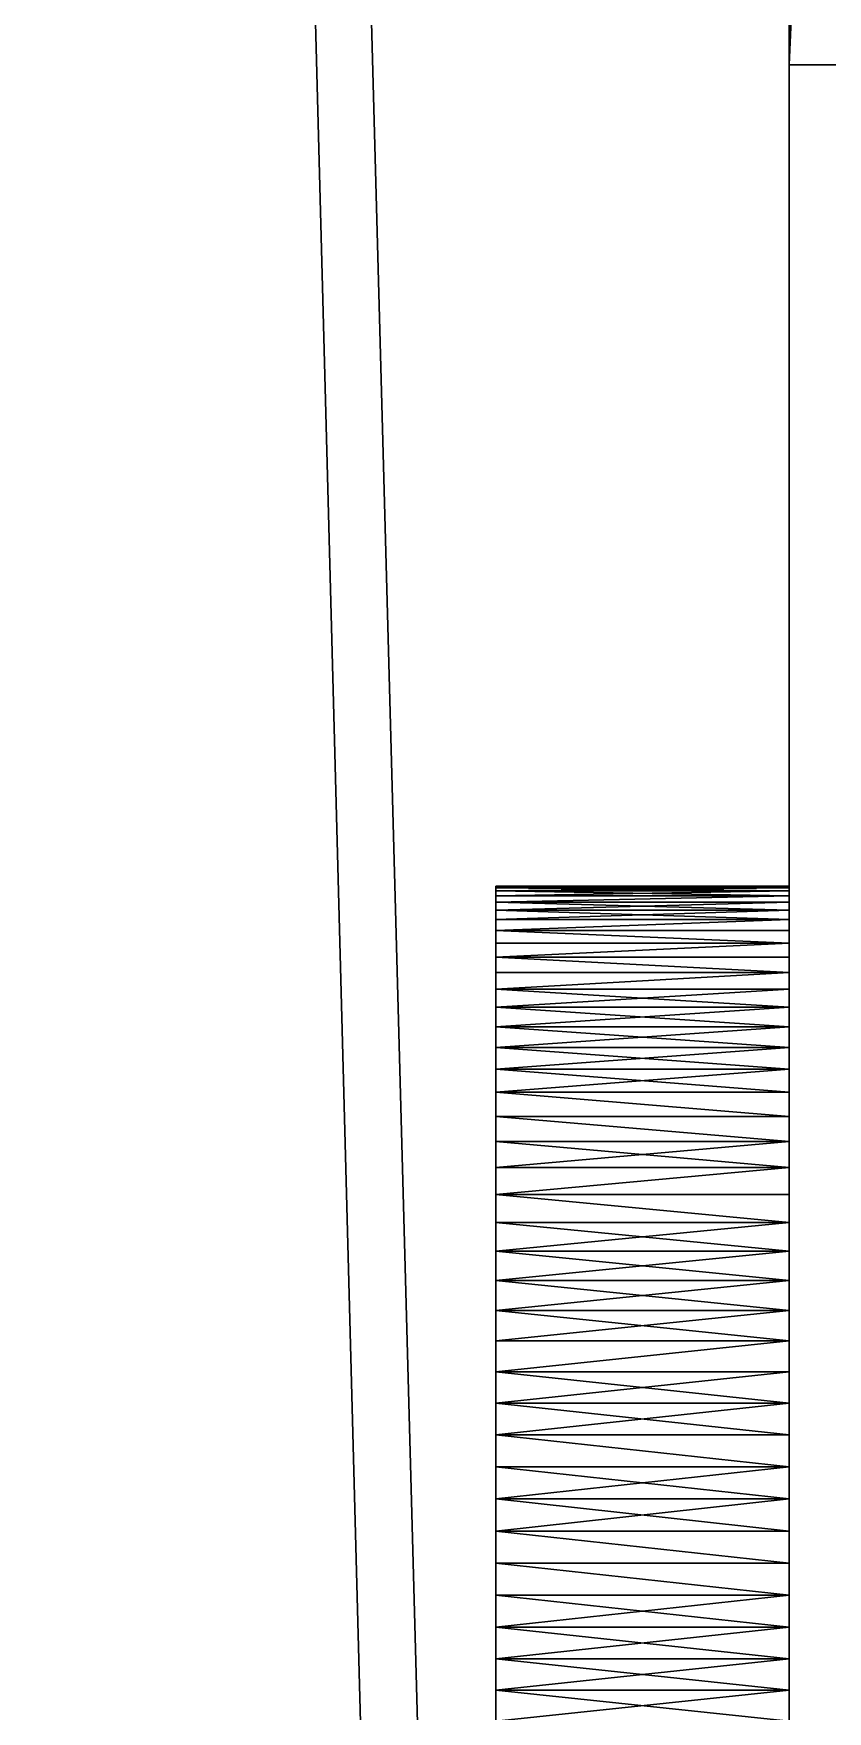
# Model space of a CAD drawing. Header units: millimetres. Extents: x 0 to 520, y -2 to 382.
# Drawn here: x 6.92 to 9.63, y 75.38 to 81.11 of the extents above; entities that cross this region are included whole.
import ezdxf

# ---------------------------------------------------------------- set-up
doc = ezdxf.new("R2010")
doc.units = ezdxf.units.MM

msp = doc.modelspace()

# ---------------------------------------------------------------- linework, layer by layer
at = {"layer": 'BRASS', "color": 52}
for points in [[(0, 380, 98), (10, 10, 98), (10, 370, 98)], [(0, 380, 98), (0, 0, 98), (10, 10, 98)], [(20.5, 20.5, 90), (0, 380, 90), (20.5, 359.5, 90)], [(0, 0, 90), (0, 380, 90), (20.5, 20.5, 90)]]:
    msp.add_3dface(points, dxfattribs=at)
at = {"layer": 'TEAK', "color": 34}
for points in [[(0, 0), (0, 380), (20, 20)], [(20, 20), (0, 380), (20, 360)], [(0, 380, 90), (0, 0, 90), (9.5, 20, 90)], [(0, 380, 90), (9.5, 20, 90), (9.5, 360, 90)], [(9.5, 360, 90), (9.5, 20, 90), (9.5, 81, 86)], [(9.5, 360, 90), (9.5, 81, 86), (9.5, 179, 86)], [(14, 179, 86), (9.5, 179, 86), (9.5, 81, 86)], [(14, 179, 86), (9.5, 81, 86), (14, 81, 86)], [(14, 81, 68.5), (14, 81, 86), (9.5, 81, 68.5)], [(9.5, 81, 68.5), (14, 81, 86), (9.5, 81, 86)], [(14, 81, 68.5), (9.5, 81, 68.5), (9.5, 59, 68.5)], [(14, 81, 68.5), (9.5, 59, 68.5), (14, 59, 68.5)], [(9.5, 77.4964, 70.3873), (9.5, 81, 68.5), (9.5, 77.5749, 70.4639)], [(9.5, 77.6495, 70.5443), (9.5, 77.5749, 70.4639), (9.5, 81, 68.5)], [(9.5, 77.4141, 70.3147), (9.5, 81, 68.5), (9.5, 77.4964, 70.3873)], [(9.5, 77.72, 70.6283), (9.5, 77.6495, 70.5443), (9.5, 81, 68.5)], [(9.5, 77.3284, 70.2463), (9.5, 81, 68.5), (9.5, 77.4141, 70.3147)], [(9.5, 77.7863, 70.7158), (9.5, 77.72, 70.6283), (9.5, 81, 68.5)], [(9.5, 77.2393, 70.1823), (9.5, 81, 68.5), (9.5, 77.3284, 70.2463)], [(9.5, 77.8481, 70.8064), (9.5, 77.7863, 70.7158), (9.5, 81, 68.5)], [(9.5, 77.1472, 70.1228), (9.5, 81, 68.5), (9.5, 77.2393, 70.1823)], [(9.5, 77.9053, 70.9), (9.5, 77.8481, 70.8064), (9.5, 81, 68.5)], [(9.5, 77.0522, 70.0679), (9.5, 81, 68.5), (9.5, 77.1472, 70.1228)], [(9.5, 77.9577, 70.9963), (9.5, 77.9053, 70.9), (9.5, 81, 68.5)], [(9.5, 76.9545, 70.0179), (9.5, 81, 68.5), (9.5, 77.0522, 70.0679)], [(9.5, 78.0053, 71.0952), (9.5, 77.9577, 70.9963), (9.5, 81, 68.5)], [(9.5, 76.8546, 69.9728), (9.5, 81, 68.5), (9.5, 76.9545, 70.0179)], [(9.5, 78.0479, 71.1962), (9.5, 78.0053, 71.0952), (9.5, 81, 68.5)], [(9.5, 76.7524, 69.9327), (9.5, 81, 68.5), (9.5, 76.8546, 69.9728)], [(9.5, 78.0854, 71.2993), (9.5, 78.0479, 71.1962), (9.5, 81, 68.5)], [(9.5, 76.6485, 69.8977), (9.5, 81, 68.5), (9.5, 76.7524, 69.9327)], [(9.5, 78.1178, 71.4042), (9.5, 78.0854, 71.2993), (9.5, 81, 68.5)], [(9.5, 76.5429, 69.868), (9.5, 81, 68.5), (9.5, 76.6485, 69.8977)], [(9.5, 78.1448, 71.5105), (9.5, 78.1178, 71.4042), (9.5, 81, 68.5)], [(9.5, 76.4359, 69.8436), (9.5, 81, 68.5), (9.5, 76.5429, 69.868)], [(9.5, 78.1666, 71.618), (9.5, 78.1448, 71.5105), (9.5, 81, 68.5)], [(9.5, 76.3279, 69.8246), (9.5, 81, 68.5), (9.5, 76.4359, 69.8436)], [(9.5, 78.1829, 71.7264), (9.5, 78.1666, 71.618), (9.5, 81, 68.5)], [(9.5, 76.219, 69.8109), (9.5, 81, 68.5), (9.5, 76.3279, 69.8246)], [(9.5, 78.1938, 71.8356), (9.5, 78.1829, 71.7264), (9.5, 81, 68.5)], [(9.5, 76.1097, 69.8027), (9.5, 81, 68.5), (9.5, 76.219, 69.8109)], [(9.5, 78.1993, 71.9452), (9.5, 78.1938, 71.8356), (9.5, 81, 68.5)], [(9.5, 76, 69.8), (9.5, 81, 68.5), (9.5, 76.1097, 69.8027)], [(9.5, 78.1993, 72.0548), (9.5, 78.1993, 71.9452), (9.5, 81, 68.5)], [(9.5, 75.8903, 69.8027), (9.5, 81, 68.5), (9.5, 76, 69.8)], [(9.5, 78.1938, 72.1644), (9.5, 78.1993, 72.0548), (9.5, 81, 68.5)], [(9.5, 75.781, 69.8109), (9.5, 81, 68.5), (9.5, 75.8903, 69.8027)], [(9.5, 78.1829, 72.2736), (9.5, 78.1938, 72.1644), (9.5, 81, 68.5)], [(9.5, 75.6721, 69.8246), (9.5, 81, 68.5), (9.5, 75.781, 69.8109)], [(9.5, 78.1666, 72.382), (9.5, 78.1829, 72.2736), (9.5, 81, 68.5)], [(9.5, 78.1448, 72.4895), (9.5, 78.1666, 72.382), (9.5, 81, 68.5)], [(9.5, 78.1178, 72.5958), (9.5, 78.1448, 72.4895), (9.5, 81, 68.5)], [(9.5, 78.0854, 72.7007), (9.5, 78.1178, 72.5958), (9.5, 81, 68.5)], [(9.5, 78.0479, 72.8038), (9.5, 78.0854, 72.7007), (9.5, 81, 68.5)], [(9.5, 81, 86), (9.5, 75.8903, 74.1973), (9.5, 76, 74.2)], [(9.5, 81, 86), (9.5, 78.0053, 72.9048), (9.5, 78.0479, 72.8038)], [(9.5, 81, 86), (9.5, 75.781, 74.1891), (9.5, 75.8903, 74.1973)], [(9.5, 81, 86), (9.5, 77.9577, 73.0037), (9.5, 78.0053, 72.9048)], [(9.5, 81, 86), (9.5, 75.6721, 74.1754), (9.5, 75.781, 74.1891)], [(9.5, 81, 86), (9.5, 77.9053, 73.1), (9.5, 77.9577, 73.0037)], [(9.5, 81, 86), (9.5, 75.5641, 74.1564), (9.5, 75.6721, 74.1754)], [(9.5, 81, 86), (9.5, 77.8481, 73.1936), (9.5, 77.9053, 73.1)], [(9.5, 81, 86), (9.5, 75.4571, 74.132), (9.5, 75.5641, 74.1564)], [(9.5, 81, 86), (9.5, 77.7863, 73.2842), (9.5, 77.8481, 73.1936)], [(9.5, 81, 86), (9.5, 75.3515, 74.1023), (9.5, 75.4571, 74.132)], [(9.5, 81, 86), (9.5, 77.72, 73.3717), (9.5, 77.7863, 73.2842)], [(9.5, 81, 86), (9.5, 75.2476, 74.0673), (9.5, 75.3515, 74.1023)], [(9.5, 81, 86), (9.5, 77.6495, 73.4557), (9.5, 77.72, 73.3717)], [(9.5, 81, 86), (9.5, 75.1454, 74.0272), (9.5, 75.2476, 74.0673)], [(9.5, 81, 86), (9.5, 77.5749, 73.5361), (9.5, 77.6495, 73.4557)], [(9.5, 81, 86), (9.5, 75.0455, 73.9821), (9.5, 75.1454, 74.0272)], [(9.5, 81, 86), (9.5, 77.4964, 73.6127), (9.5, 77.5749, 73.5361)], [(9.5, 81, 86), (9.5, 77.4141, 73.6853), (9.5, 77.4964, 73.6127)], [(9.5, 81, 86), (9.5, 77.3284, 73.7537), (9.5, 77.4141, 73.6853)], [(9.5, 81, 86), (9.5, 77.2393, 73.8177), (9.5, 77.3284, 73.7537)], [(9.5, 81, 86), (9.5, 77.1472, 73.8772), (9.5, 77.2393, 73.8177)], [(9.5, 81, 86), (9.5, 77.0522, 73.9321), (9.5, 77.1472, 73.8772)], [(9.5, 81, 86), (9.5, 76.9545, 73.9821), (9.5, 77.0522, 73.9321)], [(9.5, 81, 86), (9.5, 76.8546, 74.0272), (9.5, 76.9545, 73.9821)], [(9.5, 81, 86), (9.5, 76.7524, 74.0673), (9.5, 76.8546, 74.0272)], [(9.5, 81, 86), (9.5, 76.6485, 74.1023), (9.5, 76.7524, 74.0673)], [(9.5, 81, 86), (9.5, 76.5429, 74.132), (9.5, 76.6485, 74.1023)], [(9.5, 81, 86), (9.5, 76.4359, 74.1564), (9.5, 76.5429, 74.132)], [(9.5, 81, 86), (9.5, 76.3279, 74.1754), (9.5, 76.4359, 74.1564)], [(9.5, 81, 86), (9.5, 76.219, 74.1891), (9.5, 76.3279, 74.1754)], [(9.5, 81, 86), (9.5, 76.1097, 74.1973), (9.5, 76.219, 74.1891)], [(9.5, 81, 86), (9.5, 76, 74.2), (9.5, 76.1097, 74.1973)], [(9.5, 81, 86), (9.5, 78.0479, 72.8038), (9.5, 81, 68.5)], [(9.5, 59, 68.5), (9.5, 81, 68.5), (9.5, 75.6721, 69.8246)], [(9.5, 59, 86), (9.5, 75.0455, 73.9821), (9.5, 81, 86)], [(9.5, 20, 90), (9.5, 59, 86), (9.5, 81, 86)], [(8.5, 78.1938, 71.8356), (9.5, 78.1993, 71.9452), (8.5, 78.1993, 71.9452)], [(9.5, 78.1938, 71.8356), (9.5, 78.1993, 71.9452), (8.5, 78.1938, 71.8356)], [(8.5, 78.1993, 71.9452), (9.5, 78.1993, 72.0548), (8.5, 78.1993, 72.0548)], [(9.5, 78.1993, 71.9452), (9.5, 78.1993, 72.0548), (8.5, 78.1993, 71.9452)], [(8.5, 78.1993, 72.0548), (9.5, 78.1938, 72.1644), (8.5, 78.1938, 72.1644)], [(9.5, 78.1993, 72.0548), (9.5, 78.1938, 72.1644), (8.5, 78.1993, 72.0548)], [(8.5, 78.1993, 72.0548), (8.5, 78.1666, 71.618), (8.5, 78.1938, 71.8356)], [(8.5, 78.1993, 72.0548), (8.5, 78.1178, 71.4042), (8.5, 78.1448, 71.5105)], [(8.5, 78.1993, 72.0548), (8.5, 78.1448, 71.5105), (8.5, 78.1666, 71.618)], [(8.5, 78.1993, 72.0548), (8.5, 78.1938, 71.8356), (8.5, 78.1993, 71.9452)], [(8.5, 78.1178, 72.5958), (8.5, 78.1178, 71.4042), (8.5, 78.1993, 72.0548)], [(8.5, 78.1178, 72.5958), (8.5, 78.1993, 72.0548), (8.5, 78.1938, 72.1644)], [(8.5, 78.1829, 71.7264), (9.5, 78.1938, 71.8356), (8.5, 78.1938, 71.8356)], [(9.5, 78.1829, 71.7264), (9.5, 78.1938, 71.8356), (8.5, 78.1829, 71.7264)], [(8.5, 78.1938, 72.1644), (9.5, 78.1829, 72.2736), (8.5, 78.1829, 72.2736)], [(9.5, 78.1938, 72.1644), (9.5, 78.1829, 72.2736), (8.5, 78.1938, 72.1644)], [(8.5, 78.1938, 71.8356), (8.5, 78.1666, 71.618), (8.5, 78.1829, 71.7264)], [(8.5, 78.1666, 72.382), (8.5, 78.1938, 72.1644), (8.5, 78.1829, 72.2736)], [(8.5, 78.1178, 72.5958), (8.5, 78.1938, 72.1644), (8.5, 78.1666, 72.382)], [(8.5, 78.1666, 71.618), (9.5, 78.1829, 71.7264), (8.5, 78.1829, 71.7264)], [(9.5, 78.1666, 71.618), (9.5, 78.1829, 71.7264), (8.5, 78.1666, 71.618)], [(8.5, 78.1829, 72.2736), (9.5, 78.1666, 72.382), (8.5, 78.1666, 72.382)], [(9.5, 78.1829, 72.2736), (9.5, 78.1666, 72.382), (8.5, 78.1829, 72.2736)], [(9.5, 78.1448, 71.5105), (9.5, 78.1666, 71.618), (8.5, 78.1448, 71.5105)], [(8.5, 78.1448, 71.5105), (9.5, 78.1666, 71.618), (8.5, 78.1666, 71.618)], [(8.5, 78.1666, 72.382), (9.5, 78.1666, 72.382), (8.5, 78.1448, 72.4895)], [(9.5, 78.1666, 72.382), (9.5, 78.1448, 72.4895), (8.5, 78.1448, 72.4895)], [(8.5, 78.1178, 72.5958), (8.5, 78.1666, 72.382), (8.5, 78.1448, 72.4895)], [(9.5, 78.1178, 71.4042), (9.5, 78.1448, 71.5105), (8.5, 78.1178, 71.4042)], [(8.5, 78.1178, 71.4042), (9.5, 78.1448, 71.5105), (8.5, 78.1448, 71.5105)], [(8.5, 78.1448, 72.4895), (9.5, 78.1178, 72.5958), (8.5, 78.1178, 72.5958)], [(9.5, 78.1448, 72.4895), (9.5, 78.1178, 72.5958), (8.5, 78.1448, 72.4895)], [(9.5, 78.0854, 71.2993), (9.5, 78.1178, 71.4042), (8.5, 78.0854, 71.2993)], [(8.5, 78.0854, 71.2993), (9.5, 78.1178, 71.4042), (8.5, 78.1178, 71.4042)], [(8.5, 78.1178, 72.5958), (9.5, 78.0854, 72.7007), (8.5, 78.0854, 72.7007)], [(9.5, 78.1178, 72.5958), (9.5, 78.0854, 72.7007), (8.5, 78.1178, 72.5958)], [(8.5, 78.1178, 71.4042), (8.5, 78.0053, 71.0952), (8.5, 78.0479, 71.1962)], [(8.5, 78.1178, 71.4042), (8.5, 78.0479, 71.1962), (8.5, 78.0854, 71.2993)], [(8.5, 78.1178, 72.5958), (8.5, 78.0053, 71.0952), (8.5, 78.1178, 71.4042)], [(8.5, 78.1178, 72.5958), (8.5, 77.9577, 70.9963), (8.5, 78.0053, 71.0952)], [(8.5, 77.72, 73.3717), (8.5, 78.1178, 72.5958), (8.5, 78.0854, 72.7007)], [(8.5, 77.4964, 73.6127), (8.5, 78.1178, 72.5958), (8.5, 77.72, 73.3717)], [(8.5, 74.4251, 73.5361), (8.5, 77.9577, 70.9963), (8.5, 78.1178, 72.5958)], [(8.5, 74.4251, 73.5361), (8.5, 78.1178, 72.5958), (8.5, 77.4964, 73.6127)], [(9.5, 78.0479, 71.1962), (9.5, 78.0854, 71.2993), (8.5, 78.0479, 71.1962)], [(8.5, 78.0479, 71.1962), (9.5, 78.0854, 71.2993), (8.5, 78.0854, 71.2993)], [(8.5, 78.0854, 72.7007), (9.5, 78.0854, 72.7007), (8.5, 78.0479, 72.8038)], [(9.5, 78.0854, 72.7007), (9.5, 78.0479, 72.8038), (8.5, 78.0479, 72.8038)], [(8.5, 77.9053, 73.1), (8.5, 78.0854, 72.7007), (8.5, 78.0479, 72.8038)], [(8.5, 77.72, 73.3717), (8.5, 78.0854, 72.7007), (8.5, 77.9053, 73.1)], [(8.5, 78.0053, 71.0952), (9.5, 78.0053, 71.0952), (8.5, 78.0479, 71.1962)], [(9.5, 78.0053, 71.0952), (9.5, 78.0479, 71.1962), (8.5, 78.0479, 71.1962)], [(8.5, 78.0479, 72.8038), (9.5, 78.0053, 72.9048), (8.5, 78.0053, 72.9048)], [(9.5, 78.0479, 72.8038), (9.5, 78.0053, 72.9048), (8.5, 78.0479, 72.8038)], [(8.5, 77.9577, 73.0037), (8.5, 78.0479, 72.8038), (8.5, 78.0053, 72.9048)], [(8.5, 77.9053, 73.1), (8.5, 78.0479, 72.8038), (8.5, 77.9577, 73.0037)], [(8.5, 77.9577, 70.9963), (9.5, 78.0053, 71.0952), (8.5, 78.0053, 71.0952)], [(9.5, 77.9577, 70.9963), (9.5, 78.0053, 71.0952), (8.5, 77.9577, 70.9963)], [(8.5, 78.0053, 72.9048), (9.5, 78.0053, 72.9048), (8.5, 77.9577, 73.0037)], [(9.5, 78.0053, 72.9048), (9.5, 77.9577, 73.0037), (8.5, 77.9577, 73.0037)], [(8.5, 77.9053, 70.9), (9.5, 77.9053, 70.9), (8.5, 77.9577, 70.9963)], [(9.5, 77.9053, 70.9), (9.5, 77.9577, 70.9963), (8.5, 77.9577, 70.9963)], [(8.5, 77.9577, 73.0037), (9.5, 77.9053, 73.1), (8.5, 77.9053, 73.1)], [(9.5, 77.9577, 73.0037), (9.5, 77.9053, 73.1), (8.5, 77.9577, 73.0037)], [(8.5, 77.9577, 70.9963), (8.5, 77.7863, 70.7158), (8.5, 77.9053, 70.9)], [(8.5, 77.9577, 70.9963), (8.5, 77.5749, 70.4639), (8.5, 77.6495, 70.5443)], [(8.5, 77.9577, 70.9963), (8.5, 77.6495, 70.5443), (8.5, 77.72, 70.6283)], [(8.5, 77.9577, 70.9963), (8.5, 77.72, 70.6283), (8.5, 77.7863, 70.7158)], [(8.5, 73.9521, 72.8038), (8.5, 77.5749, 70.4639), (8.5, 77.9577, 70.9963)], [(8.5, 74.4251, 73.5361), (8.5, 73.9521, 72.8038), (8.5, 77.9577, 70.9963)], [(8.5, 77.8481, 70.8064), (9.5, 77.9053, 70.9), (8.5, 77.9053, 70.9)], [(9.5, 77.8481, 70.8064), (9.5, 77.9053, 70.9), (8.5, 77.8481, 70.8064)], [(8.5, 77.9053, 73.1), (9.5, 77.9053, 73.1), (8.5, 77.8481, 73.1936)], [(9.5, 77.9053, 73.1), (9.5, 77.8481, 73.1936), (8.5, 77.8481, 73.1936)], [(8.5, 77.9053, 70.9), (8.5, 77.7863, 70.7158), (8.5, 77.8481, 70.8064)], [(8.5, 77.72, 73.3717), (8.5, 77.9053, 73.1), (8.5, 77.8481, 73.1936)], [(8.5, 77.7863, 70.7158), (9.5, 77.8481, 70.8064), (8.5, 77.8481, 70.8064)], [(9.5, 77.7863, 70.7158), (9.5, 77.8481, 70.8064), (8.5, 77.7863, 70.7158)], [(8.5, 77.8481, 73.1936), (9.5, 77.7863, 73.2842), (8.5, 77.7863, 73.2842)], [(9.5, 77.8481, 73.1936), (9.5, 77.7863, 73.2842), (8.5, 77.8481, 73.1936)], [(8.5, 77.72, 73.3717), (8.5, 77.8481, 73.1936), (8.5, 77.7863, 73.2842)], [(8.5, 77.72, 70.6283), (9.5, 77.7863, 70.7158), (8.5, 77.7863, 70.7158)], [(9.5, 77.72, 70.6283), (9.5, 77.7863, 70.7158), (8.5, 77.72, 70.6283)], [(8.5, 77.7863, 73.2842), (9.5, 77.72, 73.3717), (8.5, 77.72, 73.3717)], [(9.5, 77.7863, 73.2842), (9.5, 77.72, 73.3717), (8.5, 77.7863, 73.2842)], [(8.5, 77.6495, 70.5443), (9.5, 77.72, 70.6283), (8.5, 77.72, 70.6283)], [(9.5, 77.6495, 70.5443), (9.5, 77.72, 70.6283), (8.5, 77.6495, 70.5443)], [(8.5, 77.72, 73.3717), (9.5, 77.6495, 73.4557), (8.5, 77.6495, 73.4557)], [(9.5, 77.72, 73.3717), (9.5, 77.6495, 73.4557), (8.5, 77.72, 73.3717)], [(8.5, 77.4964, 73.6127), (8.5, 77.72, 73.3717), (8.5, 77.6495, 73.4557)], [(8.5, 77.5749, 70.4639), (9.5, 77.6495, 70.5443), (8.5, 77.6495, 70.5443)], [(9.5, 77.5749, 70.4639), (9.5, 77.6495, 70.5443), (8.5, 77.5749, 70.4639)], [(8.5, 77.6495, 73.4557), (9.5, 77.5749, 73.5361), (8.5, 77.5749, 73.5361)], [(9.5, 77.6495, 73.4557), (9.5, 77.5749, 73.5361), (8.5, 77.6495, 73.4557)], [(8.5, 77.4964, 73.6127), (8.5, 77.6495, 73.4557), (8.5, 77.5749, 73.5361)], [(8.5, 77.4964, 70.3873), (9.5, 77.5749, 70.4639), (8.5, 77.5749, 70.4639)], [(9.5, 77.4964, 70.3873), (9.5, 77.5749, 70.4639), (8.5, 77.4964, 70.3873)], [(8.5, 77.5749, 73.5361), (9.5, 77.4964, 73.6127), (8.5, 77.4964, 73.6127)], [(9.5, 77.5749, 73.5361), (9.5, 77.4964, 73.6127), (8.5, 77.5749, 73.5361)], [(8.5, 76.8546, 69.9728), (8.5, 77.4964, 70.3873), (8.5, 77.5749, 70.4639)], [(8.5, 73.8334, 71.618), (8.5, 76.8546, 69.9728), (8.5, 77.5749, 70.4639)], [(8.5, 73.9521, 72.8038), (8.5, 73.8334, 71.618), (8.5, 77.5749, 70.4639)], [(8.5, 77.4141, 70.3147), (9.5, 77.4141, 70.3147), (8.5, 77.4964, 70.3873)], [(9.5, 77.4141, 70.3147), (9.5, 77.4964, 70.3873), (8.5, 77.4964, 70.3873)], [(9.5, 77.4964, 73.6127), (9.5, 77.4141, 73.6853), (8.5, 77.4964, 73.6127)], [(8.5, 77.4964, 73.6127), (9.5, 77.4141, 73.6853), (8.5, 77.4141, 73.6853)], [(8.5, 76.9545, 70.0179), (8.5, 77.4141, 70.3147), (8.5, 77.4964, 70.3873)], [(8.5, 76.8546, 69.9728), (8.5, 76.9545, 70.0179), (8.5, 77.4964, 70.3873)], [(8.5, 77.2393, 73.8177), (8.5, 77.4964, 73.6127), (8.5, 77.4141, 73.6853)], [(8.5, 77.0522, 73.9321), (8.5, 77.4964, 73.6127), (8.5, 77.2393, 73.8177)], [(8.5, 76.3279, 74.1754), (8.5, 77.4964, 73.6127), (8.5, 77.0522, 73.9321)], [(8.5, 75.8903, 74.1973), (8.5, 77.4964, 73.6127), (8.5, 76.3279, 74.1754)], [(8.5, 74.4251, 73.5361), (8.5, 77.4964, 73.6127), (8.5, 75.8903, 74.1973)], [(8.5, 77.3284, 70.2463), (9.5, 77.3284, 70.2463), (8.5, 77.4141, 70.3147)], [(9.5, 77.3284, 70.2463), (9.5, 77.4141, 70.3147), (8.5, 77.4141, 70.3147)], [(9.5, 77.4141, 73.6853), (9.5, 77.3284, 73.7537), (8.5, 77.4141, 73.6853)], [(8.5, 77.4141, 73.6853), (9.5, 77.3284, 73.7537), (8.5, 77.3284, 73.7537)], [(8.5, 76.9545, 70.0179), (8.5, 77.3284, 70.2463), (8.5, 77.4141, 70.3147)], [(8.5, 77.2393, 73.8177), (8.5, 77.4141, 73.6853), (8.5, 77.3284, 73.7537)], [(8.5, 77.2393, 70.1823), (9.5, 77.3284, 70.2463), (8.5, 77.3284, 70.2463)], [(9.5, 77.2393, 70.1823), (9.5, 77.3284, 70.2463), (8.5, 77.2393, 70.1823)], [(9.5, 77.3284, 73.7537), (9.5, 77.2393, 73.8177), (8.5, 77.3284, 73.7537)], [(8.5, 77.3284, 73.7537), (9.5, 77.2393, 73.8177), (8.5, 77.2393, 73.8177)], [(8.5, 76.9545, 70.0179), (8.5, 77.2393, 70.1823), (8.5, 77.3284, 70.2463)], [(8.5, 77.1472, 70.1228), (9.5, 77.2393, 70.1823), (8.5, 77.2393, 70.1823)], [(9.5, 77.1472, 70.1228), (9.5, 77.2393, 70.1823), (8.5, 77.1472, 70.1228)], [(8.5, 77.2393, 73.8177), (9.5, 77.2393, 73.8177), (8.5, 77.1472, 73.8772)], [(9.5, 77.2393, 73.8177), (9.5, 77.1472, 73.8772), (8.5, 77.1472, 73.8772)], [(8.5, 76.9545, 70.0179), (8.5, 77.1472, 70.1228), (8.5, 77.2393, 70.1823)], [(8.5, 77.0522, 73.9321), (8.5, 77.2393, 73.8177), (8.5, 77.1472, 73.8772)], [(8.5, 77.0522, 70.0679), (9.5, 77.0522, 70.0679), (8.5, 77.1472, 70.1228)], [(9.5, 77.0522, 70.0679), (9.5, 77.1472, 70.1228), (8.5, 77.1472, 70.1228)], [(9.5, 77.1472, 73.8772), (9.5, 77.0522, 73.9321), (8.5, 77.1472, 73.8772)], [(8.5, 77.1472, 73.8772), (9.5, 77.0522, 73.9321), (8.5, 77.0522, 73.9321)], [(8.5, 76.9545, 70.0179), (8.5, 77.0522, 70.0679), (8.5, 77.1472, 70.1228)], [(9.5, 76.9545, 70.0179), (9.5, 77.0522, 70.0679), (8.5, 76.9545, 70.0179)], [(8.5, 76.9545, 70.0179), (9.5, 77.0522, 70.0679), (8.5, 77.0522, 70.0679)], [(9.5, 77.0522, 73.9321), (9.5, 76.9545, 73.9821), (8.5, 77.0522, 73.9321)], [(8.5, 77.0522, 73.9321), (9.5, 76.9545, 73.9821), (8.5, 76.9545, 73.9821)], [(8.5, 76.3279, 74.1754), (8.5, 77.0522, 73.9321), (8.5, 76.9545, 73.9821)], [(8.5, 76.8546, 69.9728), (9.5, 76.8546, 69.9728), (8.5, 76.9545, 70.0179)], [(9.5, 76.8546, 69.9728), (9.5, 76.9545, 70.0179), (8.5, 76.9545, 70.0179)], [(8.5, 76.9545, 73.9821), (9.5, 76.9545, 73.9821), (8.5, 76.8546, 74.0272)], [(9.5, 76.9545, 73.9821), (9.5, 76.8546, 74.0272), (8.5, 76.8546, 74.0272)], [(8.5, 76.5429, 74.132), (8.5, 76.9545, 73.9821), (8.5, 76.8546, 74.0272)], [(8.5, 76.3279, 74.1754), (8.5, 76.9545, 73.9821), (8.5, 76.5429, 74.132)], [(9.5, 76.7524, 69.9327), (9.5, 76.8546, 69.9728), (8.5, 76.7524, 69.9327)], [(8.5, 76.7524, 69.9327), (9.5, 76.8546, 69.9728), (8.5, 76.8546, 69.9728)], [(9.5, 76.8546, 74.0272), (9.5, 76.7524, 74.0673), (8.5, 76.8546, 74.0272)], [(8.5, 76.8546, 74.0272), (9.5, 76.7524, 74.0673), (8.5, 76.7524, 74.0673)], [(8.5, 76.5429, 74.132), (8.5, 76.8546, 74.0272), (8.5, 76.7524, 74.0673)], [(8.5, 73.8334, 71.618), (8.5, 76.7524, 69.9327), (8.5, 76.8546, 69.9728)], [(9.5, 76.6485, 69.8977), (9.5, 76.7524, 69.9327), (8.5, 76.6485, 69.8977)], [(8.5, 76.6485, 69.8977), (9.5, 76.7524, 69.9327), (8.5, 76.7524, 69.9327)], [(9.5, 76.7524, 74.0673), (9.5, 76.6485, 74.1023), (8.5, 76.7524, 74.0673)], [(8.5, 76.7524, 74.0673), (9.5, 76.6485, 74.1023), (8.5, 76.6485, 74.1023)], [(8.5, 74.6716, 70.2463), (8.5, 76.6485, 69.8977), (8.5, 76.7524, 69.9327)], [(8.5, 76.5429, 74.132), (8.5, 76.7524, 74.0673), (8.5, 76.6485, 74.1023)], [(8.5, 73.8334, 71.618), (8.5, 74.6716, 70.2463), (8.5, 76.7524, 69.9327)], [(9.5, 76.5429, 69.868), (9.5, 76.6485, 69.8977), (8.5, 76.5429, 69.868)], [(8.5, 76.5429, 69.868), (9.5, 76.6485, 69.8977), (8.5, 76.6485, 69.8977)], [(8.5, 76.6485, 74.1023), (9.5, 76.6485, 74.1023), (8.5, 76.5429, 74.132)], [(9.5, 76.6485, 74.1023), (9.5, 76.5429, 74.132), (8.5, 76.5429, 74.132)], [(8.5, 75.6721, 69.8246), (8.5, 76.5429, 69.868), (8.5, 76.6485, 69.8977)], [(8.5, 74.6716, 70.2463), (8.5, 75.6721, 69.8246), (8.5, 76.6485, 69.8977)], [(9.5, 76.4359, 69.8436), (9.5, 76.5429, 69.868), (8.5, 76.4359, 69.8436)], [(8.5, 76.4359, 69.8436), (9.5, 76.5429, 69.868), (8.5, 76.5429, 69.868)], [(9.5, 76.5429, 74.132), (9.5, 76.4359, 74.1564), (8.5, 76.5429, 74.132)], [(8.5, 76.5429, 74.132), (9.5, 76.4359, 74.1564), (8.5, 76.4359, 74.1564)], [(8.5, 76.3279, 69.8246), (8.5, 76.4359, 69.8436), (8.5, 76.5429, 69.868)], [(8.5, 75.6721, 69.8246), (8.5, 76.3279, 69.8246), (8.5, 76.5429, 69.868)], [(8.5, 76.3279, 74.1754), (8.5, 76.5429, 74.132), (8.5, 76.4359, 74.1564)], [(9.5, 76.3279, 69.8246), (9.5, 76.4359, 69.8436), (8.5, 76.3279, 69.8246)], [(8.5, 76.3279, 69.8246), (9.5, 76.4359, 69.8436), (8.5, 76.4359, 69.8436)], [(9.5, 76.4359, 74.1564), (9.5, 76.3279, 74.1754), (8.5, 76.4359, 74.1564)], [(8.5, 76.4359, 74.1564), (9.5, 76.3279, 74.1754), (8.5, 76.3279, 74.1754)], [(8.5, 76.219, 69.8109), (9.5, 76.219, 69.8109), (8.5, 76.3279, 69.8246)], [(9.5, 76.219, 69.8109), (9.5, 76.3279, 69.8246), (8.5, 76.3279, 69.8246)], [(8.5, 76.3279, 74.1754), (9.5, 76.219, 74.1891), (8.5, 76.219, 74.1891)], [(9.5, 76.3279, 74.1754), (9.5, 76.219, 74.1891), (8.5, 76.3279, 74.1754)], [(8.5, 75.6721, 69.8246), (8.5, 76.219, 69.8109), (8.5, 76.3279, 69.8246)], [(8.5, 76, 74.2), (8.5, 76.3279, 74.1754), (8.5, 76.219, 74.1891)], [(8.5, 75.8903, 74.1973), (8.5, 76.3279, 74.1754), (8.5, 76, 74.2)], [(9.5, 76.1097, 69.8027), (9.5, 76.219, 69.8109), (8.5, 76.1097, 69.8027)], [(8.5, 76.1097, 69.8027), (9.5, 76.219, 69.8109), (8.5, 76.219, 69.8109)], [(9.5, 76.219, 74.1891), (9.5, 76.1097, 74.1973), (8.5, 76.219, 74.1891)], [(8.5, 76.219, 74.1891), (9.5, 76.1097, 74.1973), (8.5, 76.1097, 74.1973)], [(8.5, 75.781, 69.8109), (8.5, 76.1097, 69.8027), (8.5, 76.219, 69.8109)], [(8.5, 75.6721, 69.8246), (8.5, 75.781, 69.8109), (8.5, 76.219, 69.8109)], [(8.5, 76, 74.2), (8.5, 76.219, 74.1891), (8.5, 76.1097, 74.1973)], [(9.5, 76, 69.8), (9.5, 76.1097, 69.8027), (8.5, 76, 69.8)], [(8.5, 76, 69.8), (9.5, 76.1097, 69.8027), (8.5, 76.1097, 69.8027)], [(8.5, 76.1097, 74.1973), (9.5, 76, 74.2), (8.5, 76, 74.2)], [(9.5, 76.1097, 74.1973), (9.5, 76, 74.2), (8.5, 76.1097, 74.1973)], [(8.5, 75.781, 69.8109), (8.5, 76, 69.8), (8.5, 76.1097, 69.8027)], [(9.5, 76, 74.2), (9.5, 75.8903, 74.1973), (8.5, 76, 74.2)], [(8.5, 76, 74.2), (9.5, 75.8903, 74.1973), (8.5, 75.8903, 74.1973)], [(8.5, 75.8903, 69.8027), (9.5, 75.8903, 69.8027), (8.5, 76, 69.8)], [(9.5, 75.8903, 69.8027), (9.5, 76, 69.8), (8.5, 76, 69.8)], [(8.5, 75.781, 69.8109), (8.5, 75.8903, 69.8027), (8.5, 76, 69.8)], [(8.5, 75.8903, 74.1973), (9.5, 75.781, 74.1891), (8.5, 75.781, 74.1891)], [(9.5, 75.8903, 74.1973), (9.5, 75.781, 74.1891), (8.5, 75.8903, 74.1973)], [(8.5, 75.781, 69.8109), (9.5, 75.781, 69.8109), (8.5, 75.8903, 69.8027)], [(9.5, 75.781, 69.8109), (9.5, 75.8903, 69.8027), (8.5, 75.8903, 69.8027)], [(8.5, 75.6721, 74.1754), (8.5, 75.8903, 74.1973), (8.5, 75.781, 74.1891)], [(8.5, 75.3515, 74.1023), (8.5, 75.8903, 74.1973), (8.5, 75.6721, 74.1754)], [(8.5, 74.4251, 73.5361), (8.5, 75.8903, 74.1973), (8.5, 75.3515, 74.1023)], [(8.5, 75.781, 74.1891), (9.5, 75.6721, 74.1754), (8.5, 75.6721, 74.1754)], [(9.5, 75.781, 74.1891), (9.5, 75.6721, 74.1754), (8.5, 75.781, 74.1891)], [(8.5, 75.6721, 69.8246), (9.5, 75.781, 69.8109), (8.5, 75.781, 69.8109)], [(9.5, 75.6721, 69.8246), (9.5, 75.781, 69.8109), (8.5, 75.6721, 69.8246)], [(8.5, 75.6721, 74.1754), (9.5, 75.5641, 74.1564), (8.5, 75.5641, 74.1564)], [(9.5, 75.6721, 74.1754), (9.5, 75.5641, 74.1564), (8.5, 75.6721, 74.1754)], [(8.5, 75.5641, 69.8436), (9.5, 75.6721, 69.8246), (8.5, 75.6721, 69.8246)], [(9.5, 75.5641, 69.8436), (9.5, 75.6721, 69.8246), (8.5, 75.5641, 69.8436)], [(8.5, 75.0455, 70.0179), (8.5, 75.5641, 69.8436), (8.5, 75.6721, 69.8246)], [(8.5, 74.6716, 70.2463), (8.5, 75.0455, 70.0179), (8.5, 75.6721, 69.8246)], [(8.5, 75.4571, 74.132), (8.5, 75.6721, 74.1754), (8.5, 75.5641, 74.1564)], [(8.5, 75.3515, 74.1023), (8.5, 75.6721, 74.1754), (8.5, 75.4571, 74.132)], [(9.5, 64.3279, 69.8246), (9.5, 75.6721, 69.8246), (9.5, 75.5641, 69.8436)], [(9.5, 59, 68.5), (9.5, 75.6721, 69.8246), (9.5, 64.3279, 69.8246)], [(8.5, 75.5641, 74.1564), (9.5, 75.4571, 74.132), (8.5, 75.4571, 74.132)], [(9.5, 75.5641, 74.1564), (9.5, 75.4571, 74.132), (8.5, 75.5641, 74.1564)], [(8.5, 75.4571, 69.868), (9.5, 75.5641, 69.8436), (8.5, 75.5641, 69.8436)], [(9.5, 75.4571, 69.868), (9.5, 75.5641, 69.8436), (8.5, 75.4571, 69.868)], [(8.5, 75.0455, 70.0179), (8.5, 75.4571, 69.868), (8.5, 75.5641, 69.8436)], [(9.5, 64.5429, 69.868), (9.5, 75.5641, 69.8436), (9.5, 75.4571, 69.868)], [(9.5, 64.4359, 69.8436), (9.5, 75.5641, 69.8436), (9.5, 64.5429, 69.868)], [(9.5, 64.3279, 69.8246), (9.5, 75.5641, 69.8436), (9.5, 64.4359, 69.8436)], [(8.5, 75.4571, 74.132), (9.5, 75.3515, 74.1023), (8.5, 75.3515, 74.1023)], [(9.5, 75.4571, 74.132), (9.5, 75.3515, 74.1023), (8.5, 75.4571, 74.132)], [(8.5, 75.3515, 69.8977), (9.5, 75.4571, 69.868), (8.5, 75.4571, 69.868)], [(9.5, 75.3515, 69.8977), (9.5, 75.4571, 69.868), (8.5, 75.3515, 69.8977)], [(8.5, 75.0455, 70.0179), (8.5, 75.3515, 69.8977), (8.5, 75.4571, 69.868)], [(9.5, 64.5429, 69.868), (9.5, 75.4571, 69.868), (9.5, 75.3515, 69.8977)]]:
    msp.add_3dface(points, dxfattribs=at)

doc.saveas('drawing.dxf')
